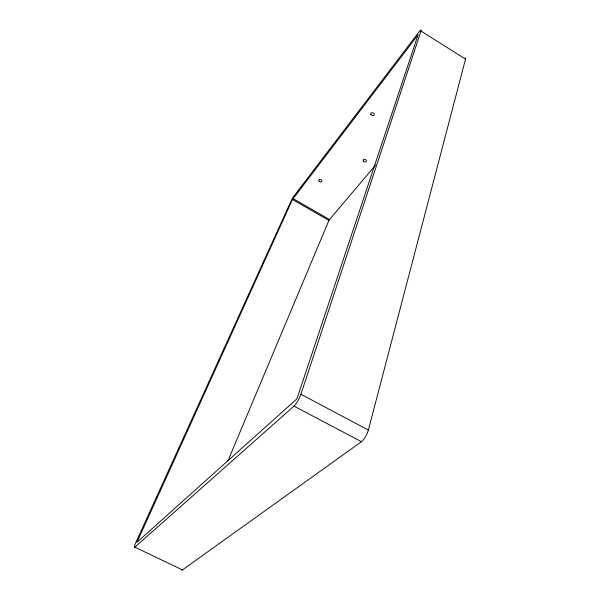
<?xml version="1.0" encoding="UTF-8"?>
<svg xmlns="http://www.w3.org/2000/svg" width="600" height="600" viewBox="0 0 600 600"><rect width="100%" height="100%" fill="white"/><g stroke="black" fill="none" stroke-linecap="round" stroke-linejoin="round"><path stroke-width="0.9" d="M181.837 570A6.607 1.252 -64.5 0 0 182.445 569.918L361.462 441.69A9.285 2.805 -62.9 0 0 368.362 430.065L465.533 59.108A6.54 1.252 -57.7 0 0 465.202 57.938M182.445 569.918L134.873 547.17L293.993 406.125A9.428 2.107 -62.4 0 0 300.907 394.268L420.99 31.057L465.533 59.108M227.955 460.763L329.025 220.178L375.517 165.15M292.462 199.5L136.935 542.31L296.947 398.827L418.125 34.748L292.462 199.5L328.92 220.41M293.993 406.125L361.462 441.69M300.907 394.268L368.362 430.065M293.002 198.57L329.468 219.495M420.99 31.057A6.607 0.938 -58.6 0 0 419.018 31.905L294.278 195.63A5.077 0.615 -60.4 0 0 290.85 201.502L135.877 542.445A6.675 0.93 -63.5 0 0 134.873 547.17M370.95 114.66A1.815 1.373 21.5 0 0 374.01 115.11A1.815 1.373 21.5 0 0 372.45 112.762A1.815 1.373 21.5 0 0 370.95 114.66M363.308 161.032A1.725 1.23 20.8 0 0 366.202 161.498A1.725 1.23 20.8 0 0 364.702 159.352A1.725 1.23 20.8 0 0 363.308 161.032M318.99 181.072A1.65 1.133 23 0 0 321.728 181.523A1.65 1.133 23 0 0 320.22 179.505A1.65 1.133 23 0 0 318.99 181.072"/></g></svg>
